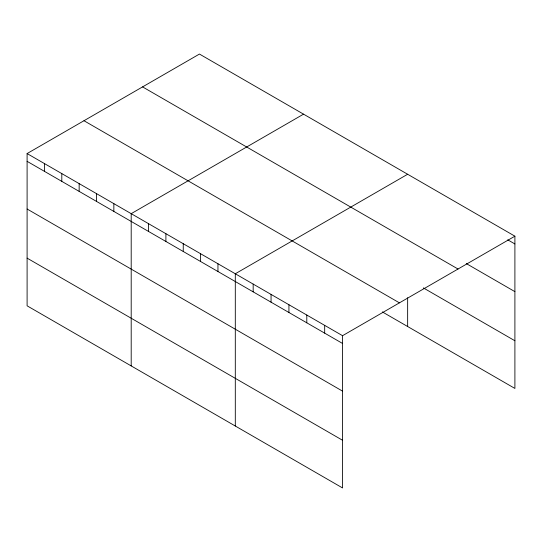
<?xml version="1.0" encoding="UTF-8"?>
<svg xmlns="http://www.w3.org/2000/svg" width="542" height="542" viewBox="0 0 542 542"><rect width="100%" height="100%" fill="white"/><g stroke="black" fill="none" stroke-linecap="round" stroke-linejoin="round"><path stroke-width="0.81" d="M27.1 153.562L342.551 335.688L342.551 487.942L27.1 305.817L27.1 153.562L199.449 54.058L514.9 236.183L514.9 388.438L382.34 311.907M303.547 114.159L131.198 213.663L131.198 365.918M407.645 174.26L235.303 273.764L235.303 426.019M342.551 335.688L514.9 236.183M507.752 239.828L514.9 243.954M466.276 263.561L514.9 291.637M142.573 86.896L458.024 269.022M423.377 287.917L514.9 340.762M83.976 120.724L399.427 302.849M27.1 161.333L342.551 343.459M27.1 209.009L342.551 391.134M27.1 258.134L342.551 440.26M407.645 297.741L407.645 326.514M324.678 325.369L324.678 333.14M306.799 315.044L306.799 322.815M288.927 304.726L288.927 312.497M271.054 294.408L271.054 302.179M253.175 284.083L253.175 291.853M217.952 263.744L217.952 271.515M200.601 253.731L200.601 261.501M183.25 243.71L183.25 251.481M165.899 233.697L165.899 241.468M148.549 223.677L148.549 231.448M113.847 203.643L113.847 211.414M96.503 193.63L96.503 201.4M79.152 183.609L79.152 191.38M61.802 173.596L61.802 181.367M44.451 163.576L44.451 171.347"/></g></svg>
